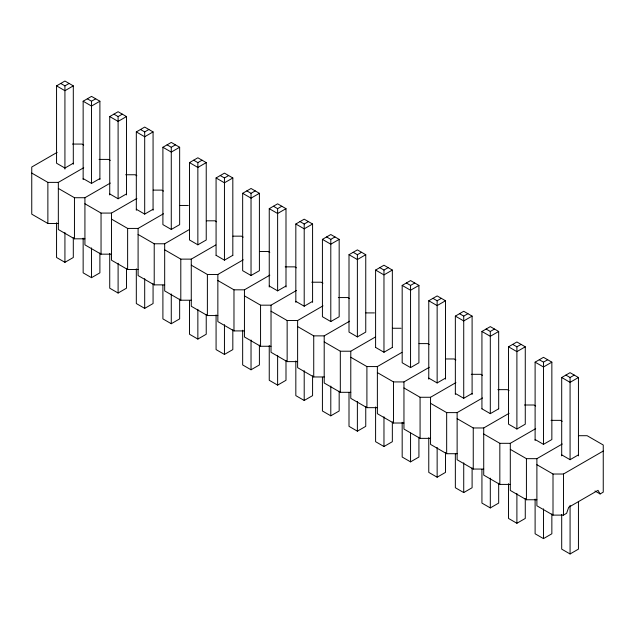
<?xml version="1.0" encoding="UTF-8"?>
<svg xmlns="http://www.w3.org/2000/svg" width="635" height="635" viewBox="0 0 635 635"><rect width="100%" height="100%" fill="white"/><g stroke="black" fill="none" stroke-linecap="round" stroke-linejoin="round"><path stroke-width="0.95" d="M73.303 163.219L64.929 168.053L56.555 163.219L56.555 85.868L64.929 81.034L73.303 85.868L73.303 164.243M60.746 83.447L64.929 85.868L69.12 83.447M73.303 85.868L64.929 90.702L56.555 85.868M83.145 179.586L83.145 101.219L91.519 96.385L99.893 101.219L99.893 179.586M87.328 98.798L91.519 101.219L95.702 98.798M99.893 101.219L91.519 106.053L83.145 101.219M109.728 194.937L109.728 116.562L118.102 111.728L126.476 116.562L126.476 194.937M113.919 114.149L118.102 116.562L122.293 114.149M57.142 152.368L31.75 167.029L31.75 214.162L47.871 223.472L58.333 223.472M126.476 116.562L118.102 121.404L109.728 116.562M136.319 210.288L136.319 131.913L144.693 127.079L153.067 131.913L153.067 210.288M140.502 129.5L144.693 131.913L148.876 129.5M31.75 173.069L47.871 182.38L58.333 182.38L83.725 167.719M153.067 131.913L144.693 136.747L136.319 131.913M99.893 178.57L91.519 183.404L83.145 178.57M162.901 147.264L171.275 142.43L179.649 147.264L179.649 224.647L171.275 229.449L162.901 224.615L162.901 147.264L171.275 152.098L179.649 147.264M167.092 144.851L171.275 147.264L175.458 144.851M58.333 188.42L74.454 197.723L84.923 197.723L110.307 183.07M109.728 193.921L118.102 198.755L126.476 193.921M189.492 162.616L197.858 157.782L206.232 162.616L206.232 239.998L197.858 244.8L189.492 239.966L189.492 162.616L197.858 167.45L206.232 162.616M193.675 160.195L197.858 162.616L202.049 160.195M84.923 203.772L101.044 213.074L111.506 213.074L136.898 198.414M136.319 209.264L144.693 214.106L153.067 209.264M56.555 222.774L56.555 257.492L64.929 262.326L73.303 257.492L73.303 237.649M216.075 255.341L216.075 177.967L224.449 173.133L232.823 177.967L232.823 255.341M220.258 175.546L224.449 177.967L228.632 175.546M111.506 219.115L127.627 228.425L138.097 228.425L163.481 213.765M232.823 177.967L224.449 182.801L216.075 177.967M83.145 238.117L83.145 272.844L91.519 277.678L99.893 272.844L99.893 253M242.657 193.31L251.031 188.476L259.405 193.31L259.405 270.693L251.031 275.503L242.657 270.669L242.657 193.31L251.031 198.152L259.405 193.31M246.848 190.897L251.031 193.31L255.222 190.897M138.097 234.466L154.218 243.776L164.679 243.776L189.222 229.608M109.728 253.468L109.728 288.195L118.102 293.029L126.476 288.195L126.476 268.351M269.248 287.036L269.248 208.661L277.622 203.827L285.996 208.661L285.996 287.036M273.431 206.248L277.622 208.661L281.805 206.248M164.679 249.817L180.8 259.128L191.27 259.128L215.813 244.951M285.996 208.661L277.622 213.495L269.248 208.661M216.075 255.318L224.449 260.152L232.823 255.318M136.319 268.819L136.319 303.538L144.693 308.38L153.067 303.538L153.067 283.702M295.831 302.387L295.831 224.012L304.205 219.178L312.579 224.012L312.579 302.387M300.022 221.591L304.205 224.012L308.396 221.591M191.27 265.168L207.383 274.471L217.853 274.471L243.245 259.818M312.579 224.012L304.205 228.846L295.831 224.012M162.901 285.163L162.901 318.889L171.275 323.723L179.649 318.889L179.649 299.053M322.421 239.363L330.795 234.529L339.169 239.363L339.169 316.746L330.795 321.548L322.421 316.714L322.421 239.363L330.795 244.197L339.169 239.363M326.604 236.942L330.795 239.363L334.978 236.942M217.853 280.519L233.974 289.822L244.443 289.822L269.827 275.161M285.996 286.012L277.622 290.854L269.248 286.012M189.492 300.514L189.492 334.24L197.858 339.074L206.232 334.24L206.232 314.396M349.004 254.714L357.378 249.88L365.752 254.714L365.752 332.089L357.378 336.899L349.004 332.065L349.004 254.714L357.378 259.548L365.752 254.714M353.195 252.293L357.378 254.714L361.569 252.293M244.443 295.862L260.556 305.173L271.026 305.173L296.418 290.512M295.831 301.363L304.205 306.197L312.579 301.363M216.075 314.865L216.075 349.591L224.449 354.425L232.823 349.591L232.823 329.748M375.595 347.44L375.595 270.058L383.969 265.224L392.343 270.058L392.343 347.44M379.778 267.645L383.969 270.058L388.152 267.645M271.026 311.213L287.147 320.524L297.617 320.524L323.001 305.864M392.343 270.058L383.969 274.891L375.595 270.058M242.657 330.216L242.657 364.942L251.031 369.776L259.405 364.942L259.405 345.099M402.177 285.409L410.551 280.575L418.925 285.409L418.925 362.791L410.551 367.594L402.177 362.76L402.177 285.409L410.551 290.243L418.925 285.409M406.368 282.996L410.551 285.409L414.742 282.996M297.617 326.565L313.73 335.867L324.199 335.867L349.583 321.215M269.248 345.567L269.248 380.286L277.622 385.12L285.996 380.286L285.996 360.45M428.768 379.135L428.768 300.76L437.142 295.926L445.508 300.76L445.508 379.135M432.951 298.339L437.142 300.76L441.325 298.339M324.199 341.916L340.32 351.219L350.782 351.219L375.325 337.05M445.508 300.76L437.142 305.594L428.768 300.76M375.595 347.416L383.969 352.25L392.343 347.416M295.831 360.918L295.831 395.637L304.205 400.471L312.579 395.637L312.579 375.801M455.351 394.478L455.351 316.111L463.725 311.277L472.099 316.111L472.099 394.478M459.542 313.69L463.725 316.111L467.908 313.69M350.782 357.267L366.903 366.57L377.373 366.57L401.915 352.401M472.099 316.111L463.725 320.945L455.351 316.111M322.421 377.261L322.421 410.988L330.795 415.822L339.169 410.988L339.169 391.144M481.933 408.837L481.933 331.462L490.307 326.62L498.681 331.462L498.681 408.837M486.124 329.041L490.307 331.462L494.498 329.041M377.373 372.61L393.494 381.921L403.955 381.921L429.347 367.26M498.681 331.462L490.307 336.296L481.933 331.462M428.768 378.111L437.142 382.945L445.508 378.111M349.004 392.605L349.004 426.339L357.378 431.173L365.752 426.339L365.752 406.495M508.524 346.805L516.898 341.971L525.272 346.805L525.272 424.188L516.898 428.998L508.524 424.164L508.524 346.805L516.898 351.639L525.272 346.805M512.707 344.392L516.898 346.805L521.081 344.392M403.955 387.961L420.076 397.272L430.546 397.272L455.93 382.611M472.099 393.462L463.725 398.296L455.351 393.462M375.595 406.964L375.595 441.69L383.969 446.524L392.343 441.69L392.343 421.846M535.107 440.531L535.107 362.156L543.481 357.322L551.855 362.156L551.855 439.539L543.481 444.341L535.107 439.507M539.298 359.743L543.481 362.156L547.672 359.743M430.546 403.312L446.667 412.615L457.129 412.615L482.521 397.962M551.855 362.156L543.481 366.99L535.107 362.156M481.933 408.813L490.307 413.647L498.681 408.813M402.177 422.315L402.177 457.033L410.551 461.867L418.925 457.033L418.925 437.197M561.697 455.882L561.697 377.507L570.071 372.674L578.445 377.507L578.445 455.882M565.88 375.087L570.071 377.507L574.254 375.087M457.129 418.663L473.25 427.966L483.719 427.966L509.103 413.314M578.445 377.507L570.071 382.341L561.697 377.507M428.768 437.666L428.768 472.384L437.142 477.218L445.508 472.384L445.508 452.541M483.719 434.007L499.832 443.317L510.302 443.317L535.694 428.657M455.351 454.001L455.351 487.736L463.725 492.569L472.099 487.736L472.099 467.892M510.302 449.358L526.423 458.668L536.892 458.668L562.277 444.008M561.697 454.858L570.071 459.692L578.445 454.858M481.933 469.352L481.933 503.087L490.307 507.921L498.681 503.087L498.681 483.243M536.892 464.709L553.006 474.02L563.475 474.02L603.25 451.048M508.524 483.711L508.524 518.438L516.898 523.272L525.272 518.438L525.272 498.594M536.892 458.668L536.892 505.801L553.006 515.112L563.475 515.112L566.618 513.294L568.706 507.254L598.019 490.331L600.107 493.959L603.25 492.149L603.25 445.008L587.129 435.705L578.564 435.705M535.107 499.062L535.107 533.781L543.481 538.615L551.855 533.781L551.855 513.945M561.697 514.413L561.697 549.132L570.071 553.966L578.445 549.132L578.445 501.515M72.477 144.066L81.994 144.066L83.685 145.042M99.06 159.409L108.577 159.409L110.276 160.393M125.651 174.76L135.168 174.76L136.858 175.744M153.186 190.111L161.75 190.111L163.449 191.087M179.776 205.462L188.333 205.462M206.359 220.813L214.924 220.813L216.622 221.79M232.942 236.156L241.506 236.156L243.205 237.141M58.333 182.38L58.333 229.513L74.454 238.816L84.923 238.816M259.532 251.508L268.097 251.508L269.796 252.492M84.923 197.723L84.923 244.864L101.044 254.167L111.506 254.167M285.163 266.859L294.68 266.859L296.378 267.835M111.506 213.074L111.506 260.215L127.627 269.518L138.097 269.518M311.753 282.21L321.27 282.21L322.961 283.186M138.097 228.425L138.097 275.558L154.218 284.869L164.679 284.869M338.336 297.561L347.853 297.561L349.552 298.537M164.679 243.776L164.679 290.909L180.8 300.22L191.27 300.22M365.879 312.904L374.444 312.904M191.27 259.128L191.27 306.26L207.383 315.563L217.853 315.563M392.462 328.255L401.026 328.255M217.853 274.471L217.853 321.612L233.974 330.914L244.443 330.914M419.052 343.606L427.617 343.606L429.308 344.583M244.443 289.822L244.443 336.963L260.556 346.265L271.026 346.265M445.635 358.958L454.2 358.958L455.898 359.934M271.026 305.173L271.026 352.306L287.147 361.617L297.617 361.617M471.273 374.309L480.782 374.309L482.481 375.285M297.617 320.524L297.617 367.657L313.73 376.968L324.199 376.968M497.856 389.652L507.373 389.652L509.072 390.636M324.199 335.867L324.199 383.008L340.32 392.311L350.782 392.311M524.447 405.003L533.956 405.003L535.654 405.987M350.782 351.219L350.782 398.359L366.903 407.662L377.373 407.662M551.029 420.354L560.546 420.354L562.245 421.33M377.373 366.57L377.373 413.702L393.494 423.013L403.955 423.013M403.955 381.921L403.955 429.054L420.076 438.364L430.546 438.364M430.546 397.272L430.546 444.405L446.667 453.715L457.129 453.715M457.129 412.615L457.129 459.756L473.25 469.059L483.719 469.059M483.719 427.966L483.719 475.107L499.832 484.41L510.302 484.41M510.302 443.317L510.302 490.45L526.423 499.761L536.892 499.761M594.963 490.99L600.107 493.959M570.071 377.507L570.071 459.724M570.071 505.357L570.071 553.966M563.475 474.02L563.475 515.112M553.006 474.02L553.006 515.112M543.481 362.156L543.481 444.373M543.481 508.857L543.481 538.615M526.423 458.668L526.423 499.761M516.898 346.805L516.898 429.022M516.898 493.506L516.898 523.272M499.832 443.317L499.832 484.41M490.307 331.462L490.307 413.671M490.307 478.155L490.307 507.921M473.25 427.966L473.25 469.059M463.725 316.111L463.725 398.328M463.725 462.804L463.725 492.569M446.667 412.615L446.667 453.715M437.142 300.76L437.142 382.976M437.142 447.461L437.142 477.218M420.076 397.272L420.076 438.364M410.551 285.409L410.551 367.625M410.551 433.102L410.551 461.867M393.494 381.921L393.494 423.013M383.969 270.058L383.969 352.274M383.969 416.758L383.969 446.524M366.903 366.57L366.903 407.662M357.378 254.714L357.378 336.923M357.378 401.407L357.378 431.173M340.32 351.219L340.32 392.311M330.795 239.363L330.795 321.58M330.795 386.064L330.795 415.822M313.73 335.867L313.73 376.968M304.205 224.012L304.205 306.229M304.205 370.713L304.205 400.471M287.147 320.524L287.147 361.617M277.622 208.661L277.622 290.878M277.622 355.362L277.622 385.12M260.556 305.173L260.556 346.265M251.031 193.31L251.031 275.526M251.031 340.011L251.031 369.776M233.974 289.822L233.974 330.914M224.449 177.967L224.449 260.175M224.449 324.66L224.449 354.425M207.383 274.471L207.383 315.563M197.858 162.616L197.858 244.832M197.858 309.316L197.858 339.074M180.8 259.128L180.8 300.22M171.275 147.264L171.275 229.481M171.275 293.965L171.275 323.723M154.218 243.776L154.218 284.869M144.693 131.913L144.693 214.13M144.693 278.614L144.693 308.38M127.627 228.425L127.627 269.518M118.102 116.562L118.102 198.779M118.102 263.263L118.102 293.029M101.044 213.074L101.044 254.167M91.519 101.219L91.519 183.436M91.519 247.912L91.519 277.678M74.454 197.723L74.454 238.816M64.929 85.868L64.929 169.077M64.929 232.569L64.929 262.326M47.871 182.38L47.871 223.472"/></g></svg>
